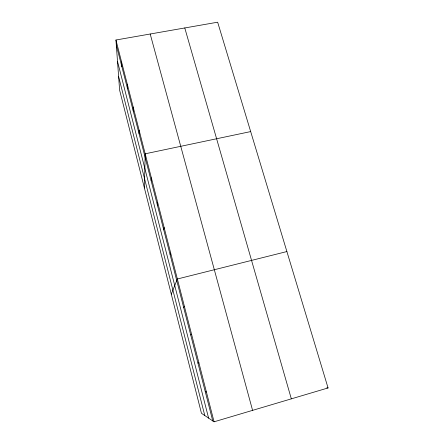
<?xml version="1.0" encoding="UTF-8"?>
<svg xmlns="http://www.w3.org/2000/svg" width="444" height="444" viewBox="0 0 444 444"><rect width="100%" height="100%" fill="white"/><g stroke="black" fill="none" stroke-linecap="round" stroke-linejoin="round"><path stroke-width="0.67" d="M144.411 188.034L145.188 153.807L250.671 131.585M151.199 180.991L151.376 177.878M157.404 205.167L157.687 202.42M163.725 229.809L164.119 227.445M170.174 254.928L170.674 252.963M171.301 294.194L177.367 278.999L286.891 251.554M183.655 307.47L184.399 306.366M190.709 334.954L191.586 334.315M214.069 421.8L328.061 387.939L217.654 22.2L115.94 40.004L119.603 90.071L201.459 413.297L214.069 421.8L115.94 40.004M197.913 363.014L198.918 362.853M326.784 387.834L328.061 387.939M205.261 391.664L206.41 392.008M184.776 27.955L291.331 398.851M150.2 34.01L252.586 410.361M116.311 45.044L212.77 420.929M117.51 61.411L208.602 418.115M118.62 76.645L204.784 415.54M121.578 61.927L121.861 66.678M127.317 84.26L127.517 88.706M133.161 107.01L133.272 111.139M139.122 130.186L139.138 133.988"/></g></svg>
